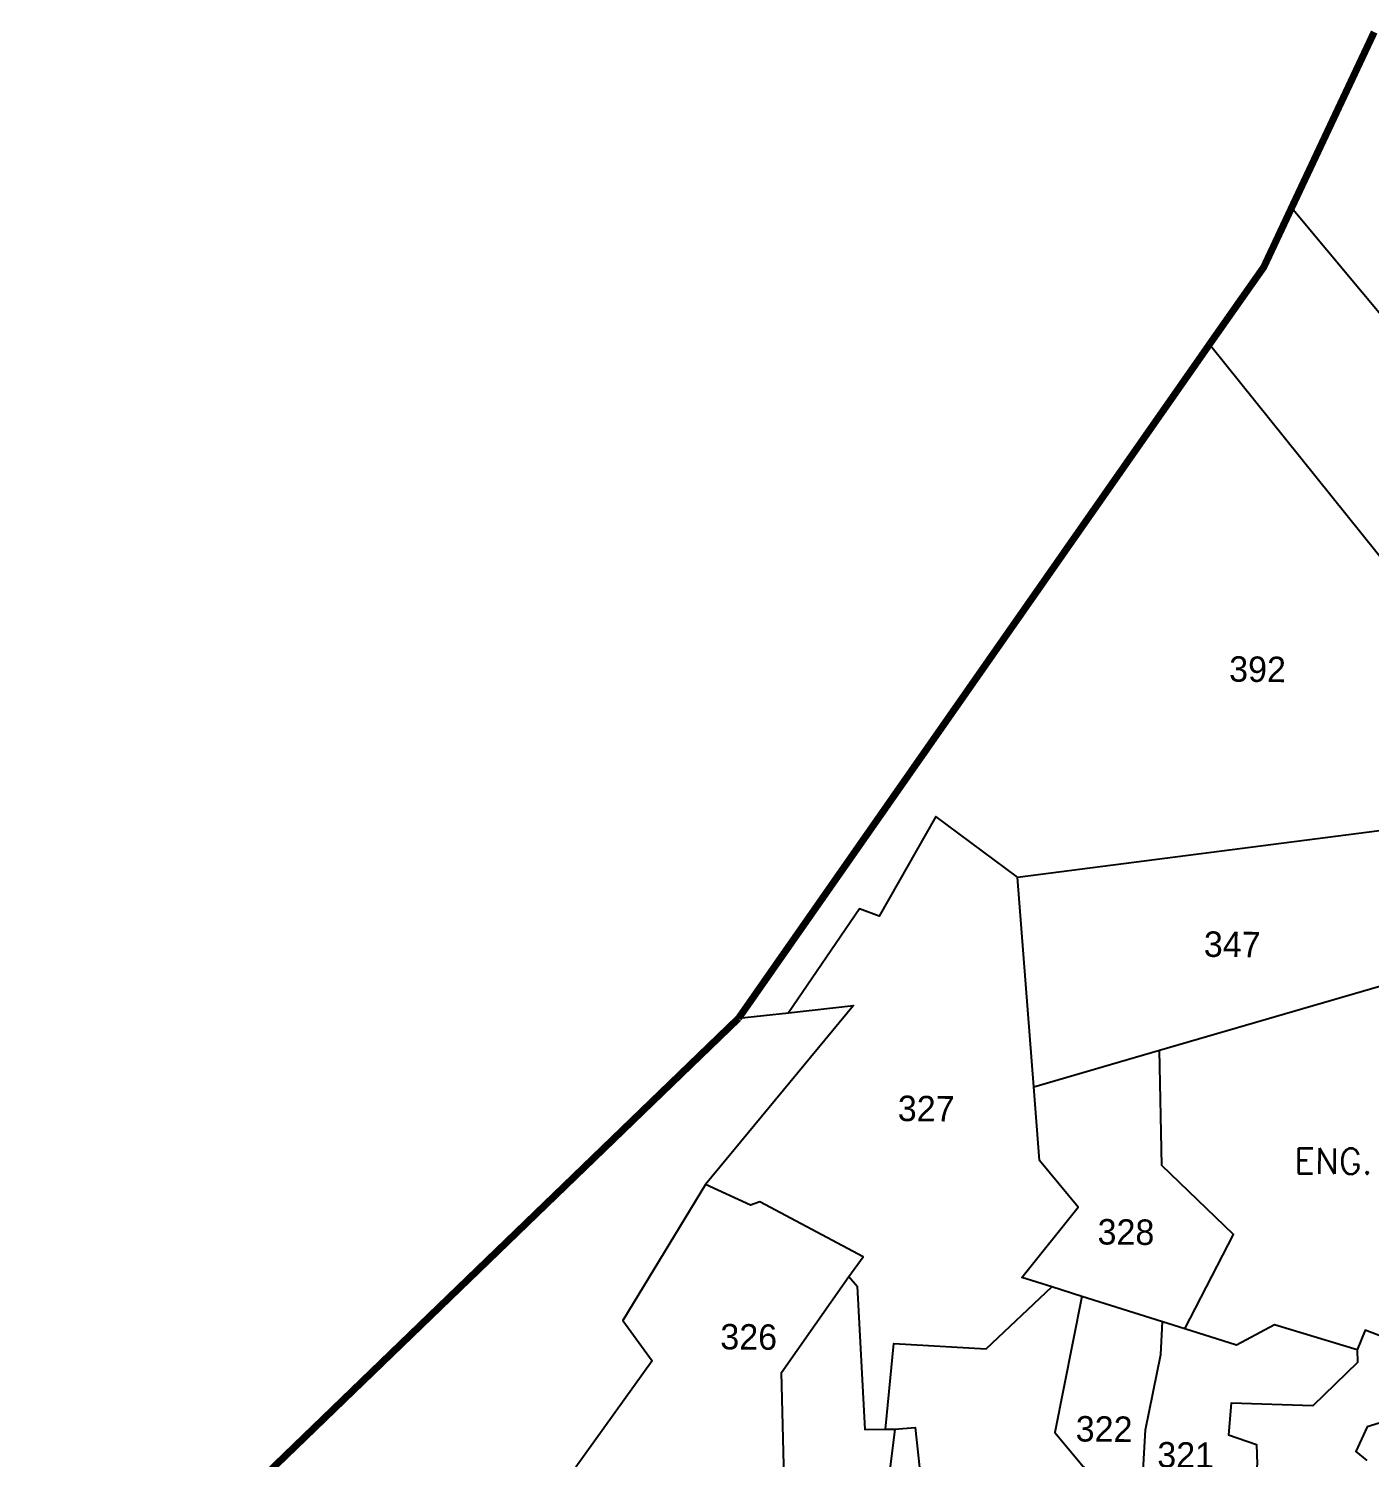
# Model space of a CAD drawing. Header units: metres. Extents: x 251657 to 286129, y 2158516 to 4313456.
# Drawn here: x 273008 to 273495, y 4310103 to 4310622 of the extents above; entities that cross this region are included whole.
import ezdxf

# ---------------------------------------------------------------- set-up
doc = ezdxf.new("R2010")
doc.units = ezdxf.units.M
for name, color, linetype in [('POLY_PARCEL', 6, 'Continuous'), ('POLY_WATER', 4, 'Continuous'), ('TEXT_MAPIN', 7, 'Continuous'), ('TEXT_PARCEL', 7, 'Continuous'), ('V_BOUND_LINE', 7, 'Continuous')]:
    doc.layers.add(name, color=color, linetype=linetype)
doc.styles.get("Standard").update_dxf_attribs({"font": 'simplex.shx'})
doc.styles.add('TEXT_MAP', font='KRDEV050.TTF', dxfattribs={"height": 1.8})

# ---------------------------------------------------------------- blocks, each defined once
blk = doc.blocks.new('HF')
at = {"layer": 'POLY_PARCEL'}
for points in [[(273627.08, 2172667.75), (273604.56, 2172694.22)], [(273598.85, 2172684.51), (273619.53, 2172659.26)], [(273585.62, 2172646.68), (273579.8, 2172650.91), (273575.87, 2172643.83), (273574.48, 2172644.32), (273569.51, 2172636.92)], [(273585.62, 2172646.68), (273611.93, 2172650.33)], [(273586.92, 2172631.85), (273585.62, 2172646.68)], [(273595.79, 2172634.53), (273611.41, 2172639.24), (273611.46, 2172639.67)], [(273569.51, 2172636.92), (273574.11, 2172637.48), (273563.76, 2172624.73)], [(273565.99, 2172636.5), (273569.51, 2172636.92)], [(273586.92, 2172631.85), (273595.79, 2172634.53)], [(273597.77, 2172614.84), (273601.16, 2172621.54), (273596.05, 2172626.37), (273595.79, 2172634.53)], [(273588.34, 2172617.71), (273586.22, 2172618.35), (273590.16, 2172623.38), (273587.37, 2172626.64), (273586.92, 2172631.85)], [(273563.76, 2172624.73), (273558, 2172615.05), (273560.12, 2172612.21), (273554.79, 2172604.64)], [(273573.98, 2172618.3), (273574.96, 2172619.71), (273567.63, 2172623.52), (273566.96, 2172623.28), (273563.76, 2172624.73)], [(273576.66, 2172607.53), (273577.2, 2172613.6), (273583.74, 2172613.3), (273588.34, 2172617.71)], [(273590.48, 2172617.06), (273588.34, 2172617.71)], [(273590.48, 2172617.06), (273588.65, 2172607.43), (273590.71, 2172605.01), (273592.83, 2172603.31), (273594.13, 2172601.85)], [(273596.2, 2172615.32), (273590.48, 2172617.06)], [(273594.52, 2172602.34), (273594.83, 2172602.71), (273595.07, 2172607.67), (273596.1, 2172613), (273596.2, 2172615.32)], [(273597.77, 2172614.84), (273596.2, 2172615.32)], [(273609.99, 2172613.48), (273604.12, 2172615.18), (273601.45, 2172613.73), (273597.77, 2172614.84)], [(273616.75, 2172611.66), (273615.14, 2172611.85), (273613.56, 2172610.4), (273612.35, 2172611.12), (273612.96, 2172613.97), (273610.53, 2172614.88), (273609.99, 2172613.48)], [(273609.99, 2172613.48), (273610.02, 2172612.57), (273606.88, 2172609.49), (273601.12, 2172609.61), (273600.94, 2172607.37), (273602.94, 2172606.7), (273603, 2172605.31), (273602.39, 2172601.44), (273603.07, 2172601.41)], [(273616.75, 2172607.67), (273614.57, 2172607.19), (273614.38, 2172609.18), (273610.75, 2172608.03), (273609.96, 2172606.28), (273610.74, 2172605.66)], [(273577.33, 2172607.55), (273578.78, 2172607.67), (273579.57, 2172600.95), (273584.17, 2172600.83), (273584.71, 2172598.89), (273586.47, 2172598.83), (273587.2, 2172594.48)]]:
    blk.add_lwpolyline(points, dxfattribs=at)
at = {"layer": 'POLY_WATER'}
for points in [[(273569.61, 2172602.11), (273569.27, 2172611.48), (273573.98, 2172618.3)], [(273573.98, 2172618.3), (273574.57, 2172617.63), (273575.21, 2172607.49), (273576.66, 2172607.53)], [(273577.33, 2172607.55), (273576.3, 2172598.65), (273576.72, 2172586.61), (273581.87, 2172589.88), (273587.86, 2172590.72), (273589.07, 2172593.93), (273587.2, 2172594.48)], [(273576.66, 2172607.53), (273577.33, 2172607.55)]]:
    blk.add_lwpolyline(points, dxfattribs=at)
at = {"layer": 'V_BOUND_LINE', "const_width": 0.5}
for points in [[(273604.56, 2172694.22), (273610.28, 2172706.7)], [(273598.85, 2172684.51), (273602.63, 2172690), (273604.56, 2172694.22)], [(273565.99, 2172636.5), (273598.73, 2172684.33), (273598.85, 2172684.51)], [(273516.48, 2172587.77), (273565.99, 2172636.5)]]:
    blk.add_lwpolyline(points, dxfattribs=at)
at = {"layer": 'TEXT_MAPIN'}
blk.add_text('ENG.', height=1.8, dxfattribs=at).set_placement((273605.4, 2172625.91))
at = {"layer": 'TEXT_PARCEL', "style": 'TEXT_MAP'}
for s, p in [('392', (273600.46, 2172660.65)), ('347', (273598.86, 2172641.17)), ('327', (273577.32, 2172629.34)), ('328', (273591.54, 2172620.75)), ('326', (273564.92, 2172613.07)), ('322', (273590.13, 2172606.8)), ('321', (273595.92, 2172605.02))]:
    blk.add_text(s, height=1.8, dxfattribs=at).set_placement(p)
blk = doc.blocks.new('FD')
blk.add_blockref('HF', (0, 0))

msp = doc.modelspace()

# ---------------------------------------------------------------- block references
at = {"xscale": 5.130451255006628, "yscale": 5.130451255006628, "zscale": 5.130451255006628, "rotation": 359.438771853458}
msp.add_blockref('FD', (-1239365.89, -6822060.67), dxfattribs=at)

doc.saveas('drawing.dxf')
